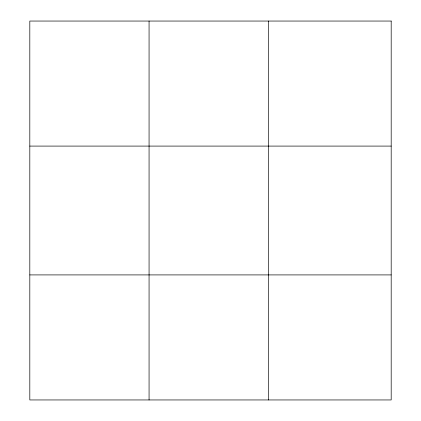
<?xml version="1.0" encoding="UTF-8"?>
<svg xmlns="http://www.w3.org/2000/svg" width="421" height="421" viewBox="0 0 421 421"><rect width="100%" height="100%" fill="white"/><g stroke="black" fill="none" stroke-linecap="round" stroke-linejoin="round"><path stroke-width="0.63" d="M149.066 21.05L149.066 399.95M268.319 21.05L268.319 399.95M29.812 146.087L391.188 146.087M29.812 274.913L391.188 274.913M391.188 21.05L391.188 399.95L29.812 399.95L29.812 21.05L391.188 21.05"/></g></svg>
